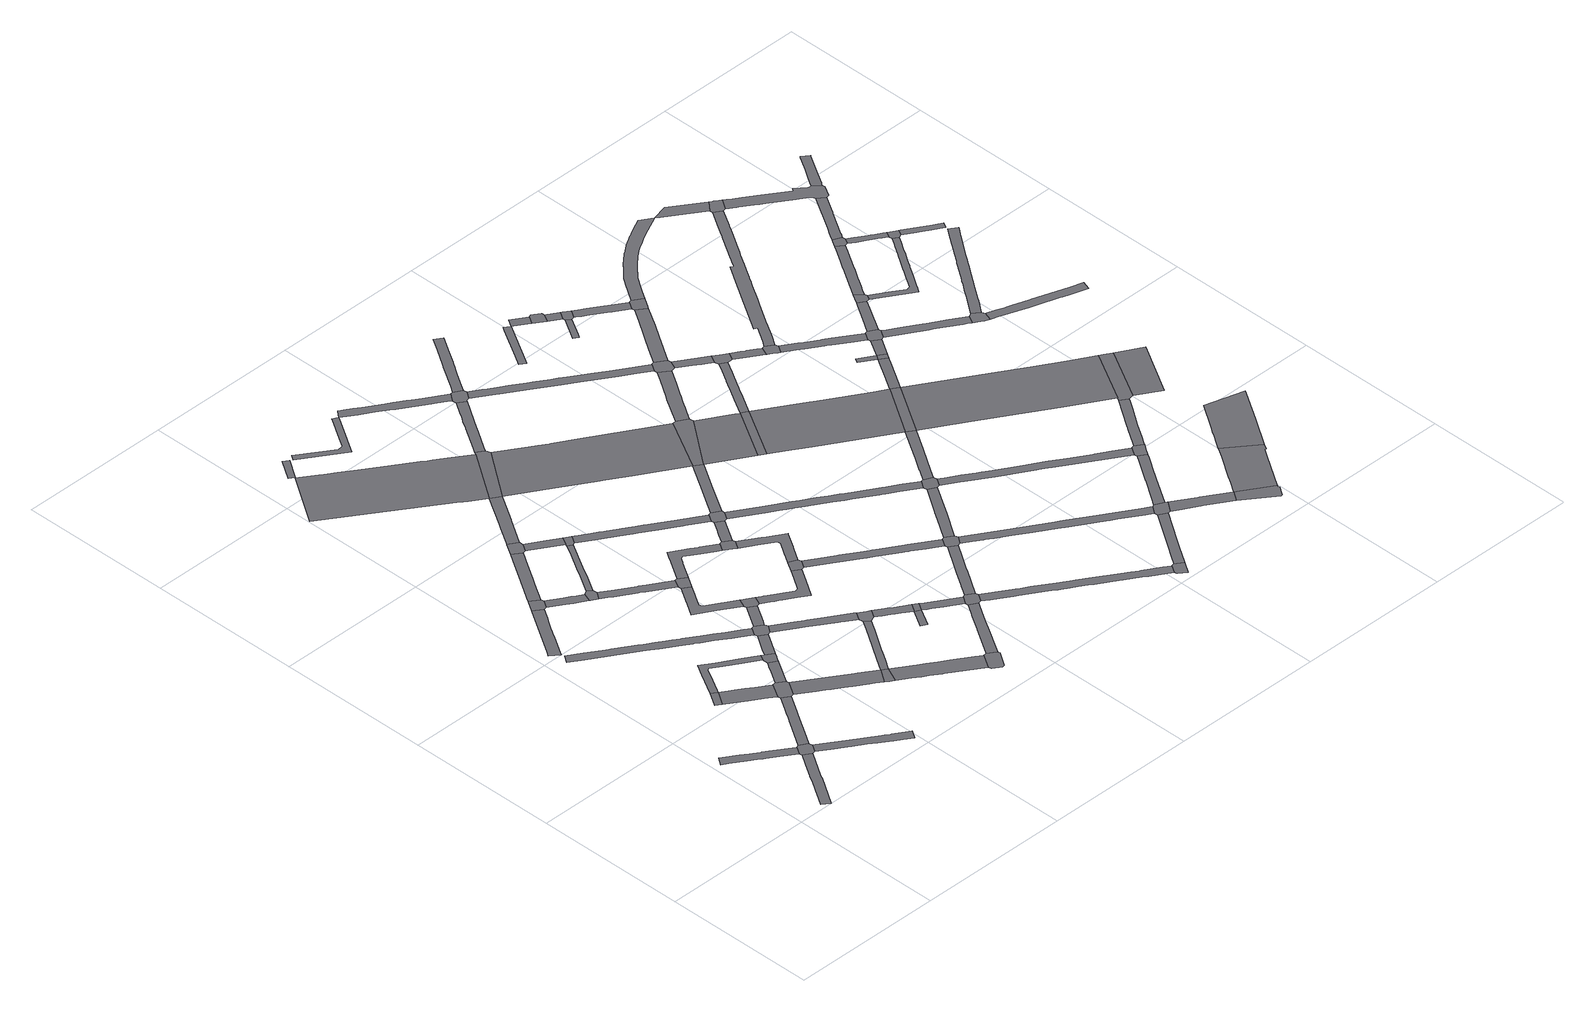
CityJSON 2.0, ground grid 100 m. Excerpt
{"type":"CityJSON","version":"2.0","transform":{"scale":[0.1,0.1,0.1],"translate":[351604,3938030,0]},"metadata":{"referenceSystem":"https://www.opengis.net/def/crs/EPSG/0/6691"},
"CityObjects":{
"road1":{"type":"Road","attributes":{"RoadStructureAttribute.sectionType":"1"},"geometry":[{"type":"MultiSurface","lod":"1","boundaries":[[[0,1,2,3,4,5,6,7,8,9,10,11,12]]]}]},
"road2":{"type":"Road","attributes":{"RoadStructureAttribute.sectionType":"1"},"geometry":[{"type":"MultiSurface","lod":"1","boundaries":[[[13,14,15,16,17,18,19,20,21,22,23,24,25,26,27,28,29,30,31,32]]]}]},
"road3":{"type":"Road","geometry":[{"type":"MultiSurface","lod":"1","boundaries":[[[33,23,22,0,12,34,35,36,37]]]}]},
"road4":{"type":"Road","geometry":[{"type":"MultiSurface","lod":"1","boundaries":[[[38,39,40,41]]]}]},
"road5":{"type":"Road","attributes":{"RoadStructureAttribute.sectionType":"1"},"geometry":[{"type":"MultiSurface","lod":"1","boundaries":[[[42,43,44,45,46,47,48,49,50,51,52,53,54,33,37]]]}]},
"road6":{"type":"Road","attributes":{"RoadStructureAttribute.sectionType":"1"},"geometry":[{"type":"MultiSurface","lod":"1","boundaries":[[[55,56,57,58,59,60,61,62,63,35,34,64,65,66,67,68,69,70,71,72,73,74,75]]]}]},
"road7":{"type":"Road","attributes":{"RoadStructureAttribute.sectionType":"1"},"geometry":[{"type":"MultiSurface","lod":"1","boundaries":[[[76,77,78,79,80,81,82,83,84,85,86,87,88,89]]]}]},
"road8":{"type":"Road","attributes":{"RoadStructureAttribute.sectionType":"1"},"geometry":[{"type":"MultiSurface","lod":"1","boundaries":[[[90,91,92,93,94,95,39,38,96,97,98,99,100,101]]]}]},
"road9":{"type":"Road","geometry":[{"type":"MultiSurface","lod":"1","boundaries":[[[102,103,104,90,101,49,48,105]]]}]},
"road10":{"type":"Road","attributes":{"RoadStructureAttribute.sectionType":"1"},"geometry":[{"type":"MultiSurface","lod":"1","boundaries":[[[106,107,108,109,110,111,112,113,114,115,116,117,40,39]]]}]},
"road11":{"type":"Road","attributes":{"RoadStructureAttribute.sectionType":"1"},"geometry":[{"type":"MultiSurface","lod":"1","boundaries":[[[118,119,120,121,122,123,124,125,126,127,128,129,130,131,132,133,134,135,136,137,138,139,140,141,142,143,144,145,146,147,148,149,150,151,152,153]]]}]},
"road12":{"type":"Road","geometry":[{"type":"MultiSurface","lod":"1","boundaries":[[[154,155,156,157,76,89]]]}]},
"road13":{"type":"Road","attributes":{"RoadStructureAttribute.sectionType":"1"},"geometry":[{"type":"MultiSurface","lod":"1","boundaries":[[[158,159,160,161,104,103,162,163]]]}]},
"road14":{"type":"Road","attributes":{"RoadStructureAttribute.sectionType":"1"},"geometry":[{"type":"MultiSurface","lod":"1","boundaries":[[[164,165,166,155,154,167,168,169,170]]]}]},
"road15":{"type":"Road","attributes":{"RoadStructureAttribute.sectionType":"1"},"geometry":[{"type":"MultiSurface","lod":"1","boundaries":[[[171,172,173,174,175,176,177,178,179,180,181,182,183,184,185,102,105]]]}]},
"road16":{"type":"Road","geometry":[{"type":"MultiSurface","lod":"1","boundaries":[[[186,113,112,158,163,187,188,189]]]}]},
"road17":{"type":"Road","attributes":{"RoadStructureAttribute.sectionType":"1"},"geometry":[{"type":"MultiSurface","lod":"1","boundaries":[[[156,190,191,192,193,194,195,196,197,198,199,200,157]]]}]},
"road18":{"type":"Road","geometry":[{"type":"MultiSurface","lod":"1","boundaries":[[[169,201,202,203,204,205,206,170]]]}]},
"road19":{"type":"Road","attributes":{"RoadStructureAttribute.sectionType":"1"},"geometry":[{"type":"MultiSurface","lod":"1","boundaries":[[[207,208,186,189,209]]]}]},
"road20":{"type":"Road","geometry":[{"type":"MultiSurface","lod":"1","boundaries":[[[179,210,211,212,180]]]}]},
"road21":{"type":"Road","attributes":{"RoadStructureAttribute.sectionType":"1"},"geometry":[{"type":"MultiSurface","lod":"1","boundaries":[[[213,214,215,216,217,218,219,220,221,222,223,224,225,226,203,202]]]}]},
"road22":{"type":"Road","geometry":[{"type":"MultiSurface","lod":"1","boundaries":[[[227,228,229,230,132,131,207,209]]]}]},
"road23":{"type":"Road","geometry":[{"type":"MultiSurface","lod":"1","boundaries":[[[195,231,232,233,234,235,196]]]}]},
"road24":{"type":"Road","attributes":{"RoadStructureAttribute.sectionType":"1"},"geometry":[{"type":"MultiSurface","lod":"1","boundaries":[[[236,237,238,239,240,205,204,241,242,243,244]]]}]},
"road25":{"type":"Road","attributes":{"RoadStructureAttribute.sectionType":"1"},"geometry":[{"type":"MultiSurface","lod":"1","boundaries":[[[245,246,247,248]]]}]},
"road26":{"type":"Road","attributes":{"RoadStructureAttribute.sectionType":"1"},"geometry":[{"type":"MultiSurface","lod":"1","boundaries":[[[249,250,251,252,253,254,255,256,257,258,259,260,261,262,263,264,265]]]}]},
"road27":{"type":"Road","attributes":{"RoadStructureAttribute.sectionType":"1"},"geometry":[{"type":"MultiSurface","lod":"1","boundaries":[[[266,267,230,229,268,269,270,271]]]}]},
"road28":{"type":"Road","attributes":{"RoadStructureAttribute.sectionType":"1"},"geometry":[{"type":"MultiSurface","lod":"1","boundaries":[[[272,273,232,231,274,275,276,277]]]}]},
"road29":{"type":"Road","attributes":{"RoadStructureAttribute.sectionType":"1"},"geometry":[{"type":"MultiSurface","lod":"1","boundaries":[[[211,278,279,280,281,282,283,284,285,286,287,288,289,290,291,292,212]]]}]},
"road30":{"type":"Road","attributes":{"function":"2","RoadStructureAttribute.sectionType":"1"},"geometry":[{"type":"MultiSurface","lod":"1","boundaries":[[[293,294,295,296,297,298,299,300,301,302,303,304,305,306,307,308,309,310]]]}]},
"road31":{"type":"Road","geometry":[{"type":"MultiSurface","lod":"1","boundaries":[[[311,220,219,249,265,312]]]}]},
"road32":{"type":"Road","attributes":{"RoadStructureAttribute.sectionType":"1"},"geometry":[{"type":"MultiSurface","lod":"1","boundaries":[[[313,314,315,316,317,318,319,320,321,322,323,324,325,180,212]]]}]},
"road33":{"type":"Road","geometry":[{"type":"MultiSurface","lod":"1","boundaries":[[[270,326,327,328,329,259,258,271]]]}]},
"road34":{"type":"Road","attributes":{"RoadStructureAttribute.sectionType":"1"},"geometry":[{"type":"MultiSurface","lod":"1","boundaries":[[[330,331,332,333,334,335,336,337,338,339,228,227,340,341,342,343,344,345,346,347,348]]]}]},
"road35":{"type":"Road","geometry":[{"type":"MultiSurface","lod":"1","boundaries":[[[276,236,244,349,350,351,277]]]}]},
"road36":{"type":"Road","attributes":{"RoadStructureAttribute.sectionType":"1"},"geometry":[{"type":"MultiSurface","lod":"1","boundaries":[[[352,353,354,355,356,357,358,359,360,361,362,363,364]]]}]},
"road37":{"type":"Road","geometry":[{"type":"MultiSurface","lod":"1","boundaries":[[[365,366,367,368,369,285,284,370,371]]]}]},
"road38":{"type":"Road","attributes":{"RoadStructureAttribute.sectionType":"1"},"geometry":[{"type":"MultiSurface","lod":"1","boundaries":[[[372,373,374,375,376,377,378,379,380,381,382,383,384,385,386,387,327,326]]]}]},
"road39":{"type":"Road","geometry":[{"type":"MultiSurface","lod":"1","boundaries":[[[320,319,388,389,390,391,330,348]]]}]},
"road40":{"type":"Road","attributes":{"RoadStructureAttribute.sectionType":"1"},"geometry":[{"type":"MultiSurface","lod":"1","boundaries":[[[392,393,394,395,396,397,398,399,400,401,402,403,404,405,406,407,311,312]]]}]},
"road41":{"type":"Road","attributes":{"RoadStructureAttribute.sectionType":"1"},"geometry":[{"type":"MultiSurface","lod":"1","boundaries":[[[349,408,409,410,411,412,413,414,415,416,417,418,419,420,421,422,423,424,425,426,427,428,429,430,431,432,433,434,435,436,437,350]]]}]},
"road42":{"type":"Road","attributes":{"RoadStructureAttribute.sectionType":"1"},"geometry":[{"type":"MultiSurface","lod":"1","boundaries":[[[388,438,439,440,441,442,443,444,445,446,447,448,389]]]}]},
"road43":{"type":"Road","geometry":[{"type":"MultiSurface","lod":"1","boundaries":[[[293,310,449,450,451,452]]]}]},
"road44":{"type":"Road","geometry":[{"type":"MultiSurface","lod":"1","boundaries":[[[453,454,455,401,400,456,457,458]]]}]},
"road45":{"type":"Road","geometry":[{"type":"MultiSurface","lod":"1","boundaries":[[[443,442,459,460]]]}]},
"road46":{"type":"Road","attributes":{"RoadStructureAttribute.sectionType":"1"},"geometry":[{"type":"MultiSurface","lod":"1","boundaries":[[[461,462,463,464,465,466,467,468,469,470,471,472,473,369,368]]]}]},
"road47":{"type":"Road","geometry":[{"type":"MultiSurface","lod":"1","boundaries":[[[474,475,476,381,380,477]]]}]},
"road48":{"type":"Road","attributes":{"RoadStructureAttribute.sectionType":"1"},"geometry":[{"type":"MultiSurface","lod":"1","boundaries":[[[478,460,459,442,479,480,459,481,482,483,484,485]]]}]},
"road49":{"type":"Road","attributes":{"RoadStructureAttribute.sectionType":"1"},"geometry":[{"type":"MultiSurface","lod":"1","boundaries":[[[486,487,488,489,455,454,490,491]]]}]},
"road50":{"type":"Road","attributes":{"RoadStructureAttribute.sectionType":"1"},"geometry":[{"type":"MultiSurface","lod":"1","boundaries":[[[492,493,494,495,496,476,475,497,498,499,500,501,502,453,458]]]}]},
"road51":{"type":"Road","attributes":{"function":"2","RoadStructureAttribute.sectionType":"1"},"geometry":[{"type":"MultiSurface","lod":"1","boundaries":[[[503,504,505,506,507,450,449,310,508,509,510,235,234,511,512,513,449,514,515,516,517,518,519]]]}]},
"road52":{"type":"Road","geometry":[{"type":"MultiSurface","lod":"1","boundaries":[[[490,520,521,522,523,421,420,524,491]]]}]},
"road53":{"type":"Road","geometry":[{"type":"MultiSurface","lod":"1","boundaries":[[[484,467,466,525,526,527,528,485]]]}]},
"road54":{"type":"Road","attributes":{"RoadStructureAttribute.sectionType":"1"},"geometry":[{"type":"MultiSurface","lod":"1","boundaries":[[[529,530,531,532,533,534,535,536,537,538,356,539,540,541,542,543,544,545,546,547,548,549,550,551]]]}]},
"road55":{"type":"Road","attributes":{"RoadStructureAttribute.sectionType":"1"},"geometry":[{"type":"MultiSurface","lod":"1","boundaries":[[[552,553,554,555,556,557,558,559,560,561,562,452,451,563,564,565,566,567,568]]]}]},
"road56":{"type":"Road","attributes":{"RoadStructureAttribute.sectionType":"1"},"geometry":[{"type":"MultiSurface","lod":"1","boundaries":[[[569,570,571,572,573,574,575,576,577,578,579,580,581,582,583,584,585,586,587,588,589,590,591,474,477]]]}]},
"road57":{"type":"Road","attributes":{"RoadStructureAttribute.sectionType":"1"},"geometry":[{"type":"MultiSurface","lod":"1","boundaries":[[[592,593,594,595,596,597,528,527,598,599,600,601,602,603]]]}]},
"road58":{"type":"Road","geometry":[{"type":"MultiSurface","lod":"1","boundaries":[[[604,605,606,607,608,551,550,609,552,568]]]}]},
"road59":{"type":"Road","attributes":{"RoadStructureAttribute.sectionType":"1"},"geometry":[{"type":"MultiSurface","lod":"1","boundaries":[[[525,610,611,612,613,614,615,616,617,618,619,620,621,622,623,624,625,626,627,628,629,630,631,632,633,634,635,636,637,638,639,640,641,642,526]]]}]},
"road60":{"type":"Road","attributes":{"RoadStructureAttribute.sectionType":"1"},"geometry":[{"type":"MultiSurface","lod":"1","boundaries":[[[520,643,644,645,646,647,648,649,650,651,652,653,654,655,656,657,658,659,660,661,662,663,664,665,666,667,668,669,670,671,672,673,674,675,521]]]}]},
"road61":{"type":"Road","geometry":[{"type":"MultiSurface","lod":"1","boundaries":[[[676,677,678,679,680,582,581,603,602]]]}]},
"road62":{"type":"Road","attributes":{"RoadStructureAttribute.sectionType":"1"},"geometry":[{"type":"MultiSurface","lod":"1","boundaries":[[[681,518,682,683,523,522,684,681,685,686,687,688]]]}]},
"road63":{"type":"Road","attributes":{"RoadStructureAttribute.sectionType":"1"},"geometry":[{"type":"MultiSurface","lod":"1","boundaries":[[[607,689,690,691,692,693,694,695,696,697,698,699,700,701,702,608]]]}]},
"road64":{"type":"Road","geometry":[{"type":"MultiSurface","lod":"1","boundaries":[[[518,681,688,703,704,519]]]}]},
"road65":{"type":"Road","attributes":{"RoadStructureAttribute.sectionType":"1"},"geometry":[{"type":"MultiSurface","lod":"1","boundaries":[[[705,706,707,708,679,678,709,710,711,712]]]}]},
"road66":{"type":"Road","attributes":{"RoadStructureAttribute.sectionType":"1"},"geometry":[{"type":"MultiSurface","lod":"1","boundaries":[[[713,714,715,716,717,718,719,720,721,722,723,724,725,726,727,606,605,728,729,730,731,732,733,734,735]]]}]},
"road67":{"type":"Road","geometry":[{"type":"MultiSurface","lod":"1","boundaries":[[[736,686,685,737,738]]]}]},
"road68":{"type":"Road","geometry":[{"type":"MultiSurface","lod":"1","boundaries":[[[739,740,741,627,626,742]]]}]},
"road69":{"type":"Road","attributes":{"RoadStructureAttribute.sectionType":"1"},"geometry":[{"type":"MultiSurface","lod":"1","boundaries":[[[743,744,745,746,747,748,749,750,751,752,677,676,753,754,755,756,757,758,759,760,761,762,763,764,765,766,767,768,769]]]}]},
"road70":{"type":"Road","geometry":[{"type":"MultiSurface","lod":"1","boundaries":[[[711,770,771,772,773,661,660,774,712]]]}]},
"road71":{"type":"Road","attributes":{"RoadStructureAttribute.sectionType":"1"},"geometry":[{"type":"MultiSurface","lod":"1","boundaries":[[[775,776,777,778,779,780,781,782]]]}]},
"road72":{"type":"Road","attributes":{"RoadStructureAttribute.sectionType":"1"},"geometry":[{"type":"MultiSurface","lod":"1","boundaries":[[[783,784,785,786,787,704,703,788,789,790,791,792,793,794,795,796]]]}]},
"road73":{"type":"Road","attributes":{"RoadStructureAttribute.sectionType":"1"},"geometry":[{"type":"MultiSurface","lod":"1","boundaries":[[[797,798,799,800,741,740,801,802,803,804,805]]]}]},
"road74":{"type":"Road","attributes":{"RoadStructureAttribute.sectionType":"1"},"geometry":[{"type":"MultiSurface","lod":"1","boundaries":[[[806,807,808,809,810,811,773,772,812,813,814,815,816,817,818]]]}]},
"road75":{"type":"Road","attributes":{"RoadStructureAttribute.sectionType":"1"},"geometry":[{"type":"MultiSurface","lod":"1","boundaries":[[[819,820,821,822,823,824,781]]]}]},
"road76":{"type":"Road","attributes":{"function":"2","RoadStructureAttribute.sectionType":"1"},"geometry":[{"type":"MultiSurface","lod":"1","boundaries":[[[737,825,826,818,827,828,829,830,831,738]]]}]},
"road77":{"type":"Road","geometry":[{"type":"MultiSurface","lod":"1","boundaries":[[[832,833,834,835,713,735,783,796]]]}]},
"road78":{"type":"Road","attributes":{"RoadStructureAttribute.sectionType":"1"},"geometry":[{"type":"MultiSurface","lod":"1","boundaries":[[[738,836,837,838,839,840,841,842,843,844,845,846,847,848,849,850,851,852,736]]]}]},
"road79":{"type":"Road","geometry":[{"type":"MultiSurface","lod":"1","boundaries":[[[853,854,822,821,855,856]]]}]},
"road80":{"type":"Road","attributes":{"RoadStructureAttribute.sectionType":"1"},"geometry":[{"type":"MultiSurface","lod":"1","boundaries":[[[857,858,859,860,861,862]]]}]},
"road81":{"type":"Road","attributes":{"RoadStructureAttribute.sectionType":"1"},"geometry":[{"type":"MultiSurface","lod":"1","boundaries":[[[855,863,864,865,856]]]}]},
"road82":{"type":"Road","attributes":{"RoadStructureAttribute.sectionType":"1"},"geometry":[{"type":"MultiSurface","lod":"1","boundaries":[[[866,867,868,869,870,871,833,832]]]}]},
"road83":{"type":"Road","geometry":[{"type":"MultiSurface","lod":"1","boundaries":[[[864,862,861,872,873,874,865]]]}]},
"road84":{"type":"Road","geometry":[{"type":"MultiSurface","lod":"1","boundaries":[[[768,875,797,805,876,877,878,879,769]]]}]},
"road85":{"type":"Road","attributes":{"RoadStructureAttribute.sectionType":"1"},"geometry":[{"type":"MultiSurface","lod":"1","boundaries":[[[770,880,881,882,883,884,885,886,887,888,889,890,891,892,893,894,895,896,897,898,899,900,901,902,903,904,905,906,907,771]]]}]},
"road86":{"type":"Road","attributes":{"RoadStructureAttribute.sectionType":"1"},"geometry":[{"type":"MultiSurface","lod":"1","boundaries":[[[908,909,910,911,912,913,914,915,916,917,835,834]]]}]},
"road87":{"type":"Road","geometry":[{"type":"MultiSurface","lod":"1","boundaries":[[[918,919,920,869,868,844,843,921,922]]]}]},
"road88":{"type":"Road","geometry":[{"type":"MultiSurface","lod":"1","boundaries":[[[818,817,923,827]]]}]},
"road89":{"type":"Road","attributes":{"RoadStructureAttribute.sectionType":"1"},"geometry":[{"type":"MultiSurface","lod":"1","boundaries":[[[924,925,926,873,872,927,928,929,930,931,932,933,934]]]}]},
"road90":{"type":"Road","attributes":{"RoadStructureAttribute.sectionType":"1"},"geometry":[{"type":"MultiSurface","lod":"1","boundaries":[[[935,936,937,938,939,940,941,918,922]]]}]},
"road91":{"type":"Road","attributes":{"RoadStructureAttribute.sectionType":"1"},"geometry":[{"type":"MultiSurface","lod":"1","boundaries":[[[942,943,944,877,876,945,946,947,948,949]]]}]},
"road92":{"type":"Road","attributes":{"RoadStructureAttribute.sectionType":"1"},"geometry":[{"type":"MultiSurface","lod":"1","boundaries":[[[950,951,952,953,954,955,956,879,878,957,958,959,960,961]]]}]},
"road93":{"type":"Road","geometry":[{"type":"MultiSurface","lod":"1","boundaries":[[[962,963,937,936,964,965,966,967,968]]]}]},
"road94":{"type":"Road","geometry":[{"type":"MultiSurface","lod":"1","boundaries":[[[934,933,912,911,969,970,971]]]}]},
"road95":{"type":"Road","attributes":{"RoadStructureAttribute.sectionType":"1"},"geometry":[{"type":"MultiSurface","lod":"1","boundaries":[[[923,972,973,974,975,976,977,978,979,827]]]}]},
"road96":{"type":"Road","geometry":[{"type":"MultiSurface","lod":"1","boundaries":[[[980,981,982,983,984,942,949]]]}]},
"road97":{"type":"Road","geometry":[{"type":"MultiSurface","lod":"1","boundaries":[[[890,889,950,961,985,986,987,988]]]}]},
"road98":{"type":"Road","geometry":[{"type":"MultiSurface","lod":"1","boundaries":[[[989,990,991,992]]]}]},
"road99":{"type":"Road","attributes":{"RoadStructureAttribute.sectionType":"1"},"geometry":[{"type":"MultiSurface","lod":"1","boundaries":[[[967,993,994,995,996,997,998,999,1000,1001,1002,1003,1004,1005,1006,1007,968]]]}]},
"road100":{"type":"Road","geometry":[{"type":"MultiSurface","lod":"1","boundaries":[[[991,977,976,1008,992]]]}]},
"road101":{"type":"Road","attributes":{"function":"2","RoadStructureAttribute.sectionType":"1"},"geometry":[{"type":"MultiSurface","lod":"1","boundaries":[[[1009,1010,1011,1012,923,817,1013,1014,1015,1016,1017,1018]]]}]},
"road102":{"type":"Road","attributes":{"RoadStructureAttribute.sectionType":"1"},"geometry":[{"type":"MultiSurface","lod":"1","boundaries":[[[992,1008,1019,1020]]]}]},
"road103":{"type":"Road","geometry":[{"type":"MultiSurface","lod":"1","boundaries":[[[1021,1022,1023,1024,1025,1026,942,984,1027,1028,1029]]]}]},
"road104":{"type":"Road","attributes":{"RoadStructureAttribute.sectionType":"1"},"geometry":[{"type":"MultiSurface","lod":"1","boundaries":[[[987,1030,1031,1032,1033,1034,1035,1036,1037,1038,1039,1040,988]]]}]},
"road105":{"type":"Road","geometry":[{"type":"MultiSurface","lod":"1","boundaries":[[[1041,1042,1043,1044,1001,1000,1045,1020,1019]]]}]},
"road106":{"type":"Road","attributes":{"RoadStructureAttribute.sectionType":"1"},"geometry":[{"type":"MultiSurface","lod":"1","boundaries":[[[1046,1047,1048,1049,1050,1051,1052,1053,1054,1055,1056,1057,1058,1059,1060,1061,1062,963,962,1063,1064,1065,1066,1067,1068,1069,1070,1071,1072,1073,1074,1075,1076,1077,1078,1079,1080,1081,1082,1083,1084,1085]]]}]},
"road107":{"type":"Road","attributes":{"RoadStructureAttribute.sectionType":"1"},"geometry":[{"type":"MultiSurface","lod":"1","boundaries":[[[1086,1087,1088,1044,1043,1089,1090]]]}]},
"road108":{"type":"Road","attributes":{"RoadStructureAttribute.sectionType":"1"},"geometry":[{"type":"MultiSurface","lod":"1","boundaries":[[[970,1091,1092,1093,1094,1095,1096,1097,1098,1099,1100,1101,1102,1103,1104,1105,1106,1107,1108,1109,1110,1111,1112,1107,1113,1114,1115,1116,1117,1118,1119,1120,1121,1122,1123,1124,1125,1126,1127,1128,1129,1130,1131,1132,1133,1134,971]]]}]},
"road109":{"type":"Road","attributes":{"RoadStructureAttribute.sectionType":"1"},"geometry":[{"type":"MultiSurface","lod":"1","boundaries":[[[1135,1136,1137,1138,1139,1140,1141,1142,1143,1144,1145,1146,1147,1042,1041]]]}]},
"road110":{"type":"Road","geometry":[{"type":"MultiSurface","lod":"1","boundaries":[[[1148,1149,1150,1151,1022,1021,1152,1153,1154,1155]]]}]},
"road111":{"type":"Road","geometry":[{"type":"MultiSurface","lod":"1","boundaries":[[[1156,1157,1158,1159,1160,1086,1090]]]}]},
"road112":{"type":"Road","geometry":[{"type":"MultiSurface","lod":"1","boundaries":[[[1036,1035,1161,1162,1163,1018,1017]]]}]},
"road113":{"type":"Road","attributes":{"function":"2","RoadStructureAttribute.sectionType":"1"},"geometry":[{"type":"MultiSurface","lod":"1","boundaries":[[[1162,1161,1164,1165,1166]]]}]},
"road114":{"type":"Road","geometry":[{"type":"MultiSurface","lod":"1","boundaries":[[[1167,1141,1140,1168,1169,1170,1171,1172,1173,1174]]]}]},
"road115":{"type":"Road","attributes":{"RoadStructureAttribute.sectionType":"1"},"geometry":[{"type":"MultiSurface","lod":"1","boundaries":[[[1158,1175,1176,1177,1178,1179,1180,1181,1182,1183,1184,1185,1186,1187,1188,1189,1190,1191,1192,1193,1194,1195,1159]]]}]},
"road116":{"type":"Road","attributes":{"RoadStructureAttribute.sectionType":"1"},"geometry":[{"type":"MultiSurface","lod":"1","boundaries":[[[1196,1197,1198,1199,1200,1201,1202,1203,1204,1205,1206,1207,1208,1209,1210,1211,1212,1213,1214,1215,1216,1217,1218,1219,1220,1221,1222,1223,1224,1157,1156]]]}]},
"road117":{"type":"Road","geometry":[{"type":"MultiSurface","lod":"1","boundaries":[[[1084,1225,1226,1227,1228,1229,1111,1110,1230,1085]]]}]},
"road118":{"type":"Road","geometry":[{"type":"MultiSurface","lod":"1","boundaries":[[[1231,1232,1233,1234,1235,1236,1187,1186]]]}]},
"road119":{"type":"Road","attributes":{"RoadStructureAttribute.sectionType":"1"},"geometry":[{"type":"MultiSurface","lod":"1","boundaries":[[[1237,1238,1239,1240,1241,1242,1243,1244,1172,1171,1245,1246,1247,1248,1249,1250,1251,1252,1253,1254,1255,1256,1257]]]}]},
"road120":{"type":"Road","attributes":{"RoadStructureAttribute.sectionType":"1"},"geometry":[{"type":"MultiSurface","lod":"1","boundaries":[[[1173,1258,1259,1260,1261,1262,1263,1264,1265,1266,1267,1268,1269,1270,1271,1272,1273,1274,1275,1276,1277,1278,1279,1280,1281,1282,1283,1284,1285,1286,1287,1288,1289,1290,1291,1292,1293,1294,1174]]]}]},
"road121":{"type":"Road","attributes":{"RoadStructureAttribute.sectionType":"1"},"geometry":[{"type":"MultiSurface","lod":"1","boundaries":[[[1231,1295,1296,1297,1298,1299,1300,1301,1302,1303,1304,1305,1306,1307,1308,1309,1232]]]}]},
"road122":{"type":"Road","attributes":{"RoadStructureAttribute.sectionType":"1"},"geometry":[{"type":"MultiSurface","lod":"1","boundaries":[[[1310,1311,1312,1313,1314,1315,1316,1317,1318,1319,1320,1321,1322,1235,1234]]]}]},
"road123":{"type":"Road","attributes":{"RoadStructureAttribute.sectionType":"1"},"geometry":[{"type":"MultiSurface","lod":"1","boundaries":[[[1323,1324,1325,1326,1327,1328,1329,1226,1225,1330,1331,1332,1333,1334,1335,1336,1337,1338,1317,1316,1339,1340,1341,1342,1343,1344,1345]]]}]},
"road124":{"type":"Road","geometry":[{"type":"MultiSurface","lod":"1","boundaries":[[[1346,1347,1302,1301,1211,1210,1348]]]}]},
"road125":{"type":"Road","attributes":{"RoadStructureAttribute.sectionType":"1"},"geometry":[{"type":"MultiSurface","lod":"1","boundaries":[[[1349,1350,1351,1346,1348,1352,1353,1354,1355,1356,1357]]]}]},
"road126":{"type":"Road","geometry":[{"type":"MultiSurface","lod":"1","boundaries":[[[1358,1359,1360,1361,1362,1342,1341,1363,1364,1365,1366,1367,1368]]]}]}
},
"vertices":[
[431,421,0],[382,343,0],[330,263,0],[325,255,0],[311,230,0],[297,206,0],[262,151,0],[187,37,0],[236,1,0],[361,197,0],[366,206,0],[379,227,0],[481,388,0],
[52,681,0],[92,656,0],[108,646,0],[162,611,0],[245,558,0],[250,554,0],[256,551,0],[267,543,0],[336,499,0],[427,440,0],[459,491,0],[328,576,0],[292,599,0],[291,599,0],[253,623,0],[236,634,0],[189,665,0],[155,687,0],[123,708,0],[88,730,0],
[478,496,0],[501,393,0],[534,443,0],[531,463,0],[530,465,0],
[443,1054,0],[504,1145,0],[467,1169,0],[408,1077,0],
[564,520,0],[616,601,0],[637,634,0],[648,651,0],[684,706,0],[731,782,0],[762,830,0],[712,863,0],[660,780,0],[638,746,0],[617,713,0],[590,672,0],[585,665,0],
[997,145,0],[914,199,0],[907,201,0],[880,219,0],[869,227,0],[782,283,0],[712,328,0],[697,338,0],[587,409,0],[577,343,0],[675,280,0],[679,277,0],[754,232,0],[800,201,0],[801,200,0],[804,198,0],[839,175,0],[878,149,0],[925,119,0],[979,84,0],[1012,135,0],
[299,2391,0],[252,2317,0],[95,2071,0],[78,2046,0],[134,2001,0],[178,2071,0],[224,2144,0],[225,2147,0],[246,2178,0],[263,2207,0],[301,2265,0],[303,2268,0],[312,2281,0],[358,2353,0],
[765,977,0],[681,1030,0],[680,1031,0],[633,1062,0],[584,1093,0],[554,1112,0],[495,1020,0],[550,986,0],[568,974,0],[643,924,0],[663,911,0],[707,882,0],
[842,927,0],[837,944,0],[787,980,0],[782,834,0],
[513,1161,0],[584,1285,0],[608,1326,0],[620,1330,0],[689,1289,0],[780,1234,0],[883,1171,0],[905,1209,0],[811,1265,0],[684,1341,0],[596,1394,0],[554,1320,0],
[195,1876,0],[333,1788,0],[491,1692,0],[533,1666,0],[553,1651,0],[666,1581,0],[702,1559,0],[719,1548,0],[723,1545,0],[750,1527,0],[820,1484,0],[903,1431,0],[947,1404,0],[1012,1363,0],[1044,1414,0],[990,1447,0],[917,1493,0],[858,1530,0],[797,1569,0],[786,1575,0],[779,1580,0],[707,1625,0],[700,1629,0],[660,1654,0],[631,1673,0],[595,1695,0],[584,1702,0],[577,1706,0],[523,1740,0],[496,1757,0],[365,1839,0],[355,1845,0],[324,1865,0],[232,1923,0],[141,1981,0],[107,1932,0],
[378,2357,0],[410,2408,0],[406,2427,0],[346,2465,0],
[886,1136,0],[860,1096,0],[839,1063,0],[788,982,0],[919,1076,0],[937,1104,0],
[557,2318,0],[544,2326,0],[508,2348,0],[474,2300,0],[512,2275,0],[590,2230,0],[611,2285,0],
[892,764,0],[906,755,0],[951,727,0],[963,719,0],[1026,677,0],[1067,652,0],[1147,601,0],[1173,584,0],[1217,554,0],[1279,645,0],[1171,716,0],[1158,724,0],[1088,768,0],[1071,780,0],[1017,815,0],
[924,1197,0],[946,1119,0],[958,1137,0],[975,1165,0],
[482,2546,0],[510,2591,0],[523,2611,0],[576,2694,0],[637,2789,0],[638,2791,0],[578,2829,0],[550,2785,0],[444,2619,0],[372,2506,0],[363,2491,0],
[598,2225,0],[636,2202,0],[669,2250,0],[667,2278,0],[639,2301,0],[634,2298,0],
[1017,1343,0],[952,1241,0],[1068,1311,0],
[1241,538,0],[1268,522,0],[1316,621,0],
[681,2175,0],[708,2158,0],[829,2085,0],[836,2080,0],[863,2061,0],[944,2014,0],[1021,1965,0],[1050,2018,0],[913,2101,0],[893,2114,0],[874,2126,0],[873,2126,0],[868,2129,0],[760,2195,0],
[1087,1316,0],[1123,1365,0],[1114,1386,0],[1064,1418,0],
[657,2795,0],[690,2846,0],[689,2867,0],[688,2869,0],[629,2908,0],
[848,2661,0],[819,2605,0],[810,2588,0],[746,2480,0],[710,2420,0],[727,2378,0],[777,2464,0],[871,2623,0],[883,2643,0],
[231,4162,0],[319,4292,0],[285,4315,0],[198,4184,0],
[1025,1945,0],[971,1861,0],[957,1838,0],[951,1829,0],[948,1823,0],[895,1739,0],[1021,1664,0],[1022,1664,0],[1136,1595,0],[1153,1585,0],[1179,1639,0],[1014,1737,0],[992,1751,0],[985,1769,0],[1003,1797,0],[1037,1851,0],[1076,1912,0],
[1115,1500,0],[1109,1490,0],[1120,1395,0],[1132,1413,0],[1209,1534,0],[1157,1565,0],
[824,2765,0],[809,2775,0],[669,2788,0],[843,2683,0],[856,2675,0],[887,2727,0],
[1348,470,0],[1390,443,0],[1396,439,0],[1432,416,0],[1495,375,0],[1503,369,0],[1713,235,0],[1771,328,0],[1731,355,0],[1612,432,0],[1611,432,0],[1555,467,0],[1497,503,0],[1452,531,0],[1433,544,0],
[1081,3596,0],[967,3671,0],[877,3729,0],[852,3745,0],[821,3766,0],[684,3856,0],[526,3961,0],[427,4026,0],[365,4067,0],[342,4083,0],[231,4161,0],[9,3830,0],[371,3587,0],[719,3354,0],[729,3347,0],[744,3337,0],[753,3331,0],[851,3266,0],
[1070,2018,0],[1121,1984,0],
[1362,691,0],[1403,753,0],[1413,770,0],[1443,816,0],[1466,851,0],[1510,918,0],[1556,990,0],[1522,1017,0],[1483,957,0],[1433,881,0],[1406,839,0],[1383,804,0],[1334,728,0],
[1228,1539,0],[1253,1595,0],[1209,1621,0],[1184,1636,0],
[1548,1099,0],[1537,1106,0],[1521,1116,0],[1442,1166,0],[1380,1204,0],[1311,1248,0],[1302,1254,0],[1248,1287,0],[1241,1291,0],[1234,1297,0],[1214,1237,0],[1229,1228,0],[1259,1210,0],[1348,1153,0],[1417,1111,0],[1445,1093,0],[1451,1089,0],[1504,1055,0],[1517,1048,0],
[898,2650,0],[930,2701,0],[902,2718,0],
[615,4099,0],[647,4151,0],[681,4204,0],[779,4360,0],[783,4366,0],[749,4387,0],[745,4381,0],[653,4235,0],[615,4174,0],[613,4171,0],[581,4169,0],[358,4315,0],[336,4281,0],
[1789,185,0],[1850,277,0],[1850,279,0],[1847,294,0],[1794,331,0],[1719,214,0],[1770,181,0],
[1284,1507,0],[1305,1494,0],[1336,1477,0],[1347,1471,0],[1404,1437,0],[1418,1428,0],[1485,1386,0],[1560,1504,0],[1613,1587,0],[1562,1619,0],[1522,1556,0],[1473,1479,0],[1454,1475,0],[1301,1566,0],[1296,1569,0],[1288,1574,0],
[1589,1003,0],[1621,1053,0],[1601,1066,0],[1567,1088,0],
[1146,2023,0],[1189,2092,0],[1196,2102,0],[1215,2132,0],[1234,2136,0],[1269,2114,0],[1320,2083,0],[1397,2035,0],[1425,2018,0],[1458,2070,0],[1361,2129,0],[1354,2133,0],[1313,2158,0],[1200,2226,0],[1169,2177,0],[1156,2155,0],
[917,2638,0],[935,2627,0],[1000,2588,0],[1044,2561,0],[1153,2496,0],[1186,2476,0],[1211,2461,0],[1293,2411,0],[1311,2400,0],[1384,2356,0],[1432,2327,0],[1440,2323,0],[1568,2244,0],[1600,2295,0],[1449,2387,0],[1416,2407,0],[1367,2437,0],[1287,2485,0],[1281,2489,0],[1242,2512,0],[1210,2532,0],[1177,2552,0],[1166,2559,0],[1102,2597,0],[1077,2612,0],[1065,2619,0],[999,2659,0],[991,2664,0],[952,2687,0],[944,2693,0],
[1630,977,0],[1670,952,0],[1693,937,0],[1721,920,0],[1783,881,0],[1815,932,0],[1761,966,0],[1757,968,0],[1732,984,0],[1701,1003,0],[1687,1012,0],
[916,3226,0],[1150,3547,0],[1140,3581,0],[1091,3612,0],
[1531,2024,0],[1529,2044,0],[1477,2075,0],[1438,2010,0],[1476,1986,0],[1500,1972,0],
[1818,860,0],[1850,910,0],
[1966,483,0],[1968,486,0],[1980,510,0],[1998,538,0],[2073,654,0],[2087,676,0],[2035,706,0],[2002,655,0],[1978,619,0],[1916,522,0],[1913,517,0],[1913,516,0],[1813,361,0],
[1665,1640,0],[1658,1660,0],[1604,1686,0],[1633,1590,0],
[1878,893,0],[1715,765,0],[1751,744,0],[1847,841,0],[1868,828,0],[1926,791,0],[2031,726,0],[2064,777,0],
[1537,2168,0],[1529,2156,0],[1526,2152,0],[1513,2131,0],[1624,2194,0],[1573,2225,0],
[1613,1903,0],[1694,1854,0],[1698,1834,0],[1648,1755,0],[1632,1729,0],[1713,1745,0],[1723,1762,0],[1786,1860,0],[1790,1866,0],[1685,1930,0],[1661,1945,0],
[1590,3279,0],[1443,3367,0],[1436,3370,0],[1380,3405,0],[1334,3433,0],[729,3067,0],[707,3033,0],[638,2922,0],[797,3040,0],[801,3046,0],[895,3194,0],[1160,3079,0],[1381,2945,0],[1421,2921,0],[1553,2843,0],[1849,2666,0],[2041,3011,0],
[1644,2199,0],[1676,2250,0],[1674,2269,0],[1620,2299,0],[1568,2243,0],
[2107,680,0],[2139,731,0],[2135,750,0],[2083,782,0],
[1233,4156,0],[1162,4201,0],[1156,4205,0],[1091,4245,0],[1051,4271,0],[940,4340,0],[896,4367,0],[852,4394,0],[825,4412,0],[822,4414,0],[821,4343,0],[876,4308,0],[889,4300,0],[960,4256,0],[1028,4213,0],[1057,4195,0],[1104,4166,0],[1170,4125,0],[1233,4086,0],[1258,4070,0],[1324,4028,0],[1329,4024,0],[1367,4072,0],
[1333,3993,0],[1329,3987,0],[1327,3985,0],[1279,3910,0],[1276,3905,0],[1256,3874,0],[1241,3852,0],[1209,3800,0],[1206,3797,0],[1206,3796,0],[1113,3647,0],[1155,3606,0],[1198,3672,0],[1234,3727,0],[1258,3766,0],[1292,3818,0],[1384,3960,0],
[1742,1523,0],[1808,1482,0],[1857,1453,0],[1906,1423,0],[1943,1401,0],[1981,1377,0],[2014,1357,0],[2113,1297,0],[2139,1280,0],[2145,1277,0],[2152,1272,0],[2228,1226,0],[2319,1170,0],[2350,1221,0],[2182,1324,0],[2172,1331,0],[2016,1426,0],[2011,1429,0],[2004,1434,0],[1938,1474,0],[1849,1529,0],[1840,1533,0],[1748,1590,0],
[2212,983,0],[2203,969,0],[2202,968,0],[2197,959,0],[2131,856,0],[2129,854,0],[2249,928,0],[2264,952,0],[2272,964,0],[2316,1032,0],[2373,1119,0],[2324,1153,0],
[1390,3970,0],[1411,3974,0],[1444,4024,0],[1439,4045,0],[1388,4075,0],[1335,3995,0],
[2152,651,0],[2197,624,0],[2266,581,0],[2289,566,0],[2432,478,0],[2450,466,0],[2480,447,0],[2493,440,0],[2539,411,0],[2577,387,0],[2643,346,0],[2655,339,0],[2776,263,0],[2795,251,0],[2886,195,0],[2917,175,0],[3041,98,0],[3074,148,0],[3033,174,0],[2924,240,0],[2918,244,0],[2878,269,0],[2829,299,0],[2674,397,0],[2610,438,0],[2584,455,0],[2501,506,0],[2481,518,0],[2392,575,0],[2330,611,0],[2319,619,0],[2287,638,0],[2271,648,0],
[1769,2124,0],[1833,2085,0],[1902,2044,0],[1937,2022,0],[1977,1998,0],[1994,1987,0],[2028,1967,0],[2069,1943,0],[2072,1941,0],[2163,1886,0],[2221,1851,0],[2260,1831,0],[2392,1748,0],[2413,1735,0],[2422,1729,0],[2491,1689,0],[2508,1678,0],[2606,1618,0],[2638,1667,0],[2552,1722,0],[2549,1724,0],[2453,1781,0],[2450,1783,0],[2329,1856,0],[2252,1902,0],[2243,1909,0],[2188,1942,0],[2129,1978,0],[2116,1986,0],[2060,2018,0],[2049,2025,0],[2010,2049,0],[1865,2136,0],
[2392,1125,0],[2428,1174,0],[2421,1195,0],[2370,1226,0],[2366,1225,0],
[1903,2634,0],[1731,2477,0],[1663,2369,0],[1785,2445,0],[2169,2474,0],[2370,2808,0],[2345,2823,0],[2141,2944,0],
[1477,4106,0],[1523,4177,0],[1565,4240,0],[1567,4243,0],[1578,4260,0],[1628,4339,0],[1699,4451,0],[1649,4484,0],[1599,4406,0],[1523,4287,0],[1520,4283,0],[1515,4276,0],[1513,4272,0],[1418,4123,0],
[2135,2974,0],[2067,3013,0],
[2542,1489,0],[2496,1421,0],[2495,1419,0],[2462,1367,0],[2543,1380,0],[2548,1388,0],[2662,1565,0],[2611,1594,0],
[2337,3464,0],[2183,3561,0],[2167,3571,0],[2135,3591,0],[2046,3648,0],[1982,3688,0],[1931,3720,0],[1890,3745,0],[1852,3769,0],[1763,3825,0],[1738,3840,0],[1648,3897,0],[1592,3932,0],[1530,3970,0],[1521,3976,0],[1542,3892,0],[1560,3881,0],[1706,3789,0],[1857,3695,0],[1950,3637,0],[2135,3520,0],[2220,3467,0],[2305,3413,0],
[2372,2811,0],[2213,2448,0],[2415,2786,0],
[3094,42,0],[3144,117,0],[3094,152,0],[3045,78,0],
[3364,601,0],[3322,627,0],[3149,732,0],[3104,760,0],[2954,852,0],[2926,869,0],[2914,876,0],[2901,885,0],[2776,961,0],[2590,1074,0],[2453,1088,0],[2508,1054,0],[2516,1049,0],[2536,1037,0],[2559,1023,0],[2646,971,0],[2746,908,0],[2867,833,0],[2922,799,0],[3119,680,0],[3122,678,0],[3125,676,0],[3161,655,0],[3297,571,0],[3336,547,0],[3340,545,0],[3374,593,0],
[2684,1570,0],[2713,1620,0],[2710,1643,0],[2657,1670,0],[2607,1616,0],
[1983,4262,0],[1861,4057,0],[1820,3988,0],[1860,3965,0],[1900,4033,0],[1993,4189,0],[2034,4257,0],[1995,4282,0],
[2310,3394,0],[2272,3335,0],[2187,3204,0],[2184,3200,0],[2172,3184,0],[2167,3024,0],[2190,3060,0],[2221,3108,0],[2253,3157,0],[2255,3161,0],[2270,3183,0],[2308,3242,0],[2314,3251,0],[2374,3345,0],
[3344,525,0],[3205,317,0],[3114,179,0],[3110,173,0],[3153,130,0],[3181,172,0],[3223,236,0],[3253,282,0],[3396,495,0],
[2776,1856,0],[2774,1853,0],[2772,1850,0],[2706,1747,0],[2701,1738,0],[2699,1736,0],[2751,1707,0],[2801,1784,0],[2823,1819,0],[2828,1827,0],[2851,1862,0],[2944,2008,0],[2893,2040,0],
[2047,4249,0],[2113,4208,0],[2132,4196,0],[2164,4247,0],[2132,4266,0],[2066,4308,0],
[2303,2394,0],[2436,2314,0],[3106,2372,0],[3041,2408,0],[2996,2435,0],[2750,2583,0],[2712,2606,0],
[2403,3351,0],[2429,3407,0],[2425,3426,0],[2357,3469,0],
[2484,2903,0],[2520,2963,0],[2527,2976,0],[2533,2986,0],[2538,2993,0],[2548,3010,0],[2599,3096,0],[2645,3175,0],[2600,3203,0],[2588,3179,0],[2568,3145,0],[2524,3069,0],[2523,3068,0],[2507,3039,0],[2490,3012,0],[2477,2988,0],[2436,2920,0],
[2234,4219,0],[2183,4252,0],[2207,4148,0],[2238,4200,0],
[2198,3940,0],[2229,3921,0],[2235,3931,0],[2242,3942,0],[2314,4061,0],[2286,4085,0],
[2270,4108,0],[2282,4101,0],[2314,4152,0],
[2490,3298,0],[2534,3268,0],[2592,3230,0],[2622,3284,0],[2574,3314,0],[2559,3323,0],
[2335,4068,0],[2367,4119,0],[2327,4144,0],
[3340,544,0],[3414,497,0],[3465,564,0],[3449,574,0],[3392,601,0],
[2787,1508,0],[2806,1497,0],[2955,1404,0],[3131,1300,0],[3160,1283,0],[3170,1277,0],[3201,1259,0],[3235,1237,0],[3284,1206,0],[3636,993,0],[3669,1044,0],[3558,1112,0],[3546,1120,0],[3486,1153,0],[3480,1157,0],[3369,1225,0],[3318,1257,0],[3264,1291,0],[3193,1333,0],[3165,1349,0],[3138,1364,0],[2987,1455,0],[2937,1486,0],[2934,1488,0],[2909,1503,0],[2835,1548,0],[2806,1565,0],[2753,1597,0],
[2516,3565,0],[2549,3617,0],[2600,3697,0],[2682,3829,0],[2618,3872,0],[2600,3844,0],[2566,3791,0],[2496,3682,0],[2481,3660,0],[2422,3569,0],
[2710,3228,0],[2694,3238,0],[2663,3257,0],[2666,3178,0],[2681,3178,0],
[3157,2339,0],
[2441,4072,0],[2400,4098,0],[2385,4108,0],[2345,4061,0],[2373,4043,0],[2409,4021,0],[2412,4019,0],[2496,3965,0],[2521,3950,0],[2614,3891,0],[2647,3942,0],
[2748,3136,0],[2846,3074,0],[2871,3129,0],[2845,3145,0],[2794,3177,0],[2789,3180,0],[2765,3195,0],
[3785,368,0],[3620,470,0],[3613,474,0],[3473,462,0],[3527,432,0],[3569,407,0],[3580,401,0],[3740,304,0],
[3640,975,0],[3632,963,0],[3611,931,0],[3521,793,0],[3519,791,0],[3519,789,0],[3426,652,0],[3569,756,0],[3633,854,0],[3634,857,0],[3673,915,0],[3690,942,0],
[2942,3102,0],[2891,3134,0],[2850,3071,0],[2876,3055,0],[2903,3038,0],[2914,3031,0],[2946,3082,0],
[2693,3846,0],[2731,3905,0],[2666,3946,0],
[3220,2441,0],[3276,2530,0],[3287,2548,0],[3294,2559,0],[3300,2569,0],[3248,2601,0],[3234,2578,0],[3170,2475,0],
[3944,154,0],[3954,157,0],[3997,219,0],[3990,224,0],[3997,236,0],
[3719,985,0],[3740,1016,0],[3740,1017,0],[3689,1049,0],
[3166,2695,0],[3149,2668,0],[3249,2605,0],[3268,2632,0],
[2990,2984,0],[3029,2959,0],[3032,2958,0],[3126,2898,0],[3138,2891,0],[3161,2876,0],[3252,2819,0],[3335,2766,0],[3367,2817,0],[3242,2896,0],[3205,2919,0],[3158,2949,0],[3152,2952,0],[3071,3003,0],[3043,3021,0],
[3319,2600,0],
[4016,1823,0],[3989,1839,0],[3810,1946,0],[3590,2079,0],[3199,1855,0],[3434,1714,0],[3496,1677,0],[3669,1572,0],[3934,1415,0],[4129,1758,0],
[3391,2715,0],[3339,2747,0],
[4208,545,0],[4003,700,0],[3990,679,0],[3963,637,0],[3862,484,0],[3832,438,0],[4139,454,0],[4176,512,0],[4185,507,0],
[3781,1078,0],[3815,1131,0],[3843,1172,0],[3921,1287,0],[3959,1344,0],[3971,1362,0],[3921,1396,0],[3794,1207,0],[3782,1189,0],[3778,1182,0],[3699,1065,0],
[3410,2721,0],[3443,2772,0],[3440,2791,0],[3387,2822,0],[3336,2760,0],
[3485,4084,0],[3436,4006,0],[3434,4001,0],[3417,3974,0],[3331,3835,0],[3312,3805,0],[3299,3784,0],[3283,3759,0],[3281,3756,0],[3264,3768,0],[3191,3651,0],[3158,3598,0],[3087,3487,0],[2962,3286,0],[2980,3275,0],[2918,3175,0],[2917,3173,0],[2988,3174,0],[2992,3180,0],[3047,3269,0],[3055,3283,0],[3102,3357,0],[3142,3420,0],[3162,3454,0],[3229,3559,0],[3253,3597,0],[3261,3611,0],[3270,3625,0],[3296,3666,0],[3335,3729,0],[3363,3774,0],[3382,3803,0],[3393,3821,0],[3418,3861,0],[3488,3972,0],[3500,3991,0],[3523,4027,0],[3524,4029,0],[3596,4146,0],[3545,4179,0],
[3525,3042,0],[3511,3019,0],[3447,2917,0],[3542,2955,0],[3576,3011,0],
[2763,3956,0],[2801,4015,0],[2818,4040,0],[2836,4063,0],[2845,4074,0],[2849,4078,0],[2894,4123,0],[2924,4153,0],[2966,4190,0],[2995,4215,0],[3013,4229,0],[3033,4242,0],[3077,4267,0],[3103,4282,0],[3111,4286,0],[3177,4320,0],[3282,4371,0],[3309,4353,0],[3451,4259,0],[3542,4199,0],[3597,4259,0],[3388,4397,0],[3203,4419,0],[3127,4384,0],[3108,4375,0],[3102,4373,0],[3079,4359,0],[3068,4353,0],[3047,4340,0],[3017,4323,0],[2999,4312,0],[2991,4306,0],[2985,4302,0],[2956,4280,0],[2935,4265,0],[2927,4260,0],[2865,4203,0],[2837,4175,0],[2816,4153,0],[2809,4146,0],[2778,4114,0],[2761,4091,0],[2752,4079,0],[2710,4013,0],
[3637,2586,0],[3656,2575,0],[3671,2566,0],[3803,2488,0],[3823,2475,0],[3849,2460,0],[3877,2514,0],[3780,2571,0],[3669,2637,0],[3649,2648,0],[3555,2704,0],[3510,2731,0],[3472,2754,0],
[4109,861,0],[4082,821,0],[4073,807,0],[4025,734,0],[4333,737,0],[4463,938,0],[4475,957,0],[4220,1030,0],
[3597,3015,0],[3616,3047,0],[3610,3066,0],[3563,3104,0],[3536,3059,0],
[4006,1371,0],[4203,1716,0],[4171,1735,0],
[4011,1369,0],[4163,1277,0],[4367,1623,0],
[3896,2518,0],[3890,2436,0],[3909,2425,0],[3917,2419,0],[3939,2412,0],[3958,2469,0],[3951,2491,0],[3903,2527,0],
[3631,3100,0],[3648,3127,0],[3673,3166,0],[3690,3193,0],[3733,3262,0],[3740,3274,0],[3775,3329,0],[3780,3338,0],[3811,3388,0],[3821,3403,0],[3837,3430,0],[3847,3446,0],[3800,3481,0],[3789,3463,0],[3783,3455,0],[3725,3362,0],[3695,3315,0],[3694,3312,0],[3635,3218,0],[3635,3217,0],[3604,3167,0],
[3836,2864,0],[3862,2903,0],[3872,2919,0],[3873,2921,0],[3917,2988,0],[3949,3039,0],[3962,3058,0],[3966,3064,0],[3998,3113,0],[4006,3125,0],[4032,3164,0],[4042,3180,0],[4045,3185,0],[4086,3247,0],[4110,3285,0],[4075,3305,0],[4050,3267,0],[4033,3241,0],[4000,3190,0],[3983,3163,0],[3962,3131,0],[3957,3123,0],[3919,3066,0],[3915,3059,0],[3871,2991,0],[3866,2983,0],[3833,2933,0],[3809,2928,0],[3719,2983,0],
[3615,4151,0],[3659,4218,0],[3646,4227,0],[3620,4244,0],[3615,4247,0],[3543,4193,0],
[3868,3450,0],[3889,3487,0],[3888,3495,0],[3886,3508,0],[3832,3533,0],[3807,3492,0],
[4451,2302,0],[4229,2375,0],[4223,2376,0],[4216,2378,0],[4119,2412,0],[4093,2421,0],[4068,2429,0],[4024,2447,0],[3966,2403,0],[3973,2401,0],[4012,2387,0],[4023,2384,0],[4051,2374,0],[4169,2331,0],[4178,2328,0],[4204,2319,0],[4359,2269,0],[4364,2267,0],[4413,2251,0],[4519,2216,0],[4538,2273,0],
[4013,2574,0],[4025,2591,0],[4081,2669,0],[4091,2684,0],[4151,2766,0],[4152,2767,0],[4157,2775,0],[4191,2822,0],[4216,2857,0],[4229,2875,0],[4253,2908,0],[4297,2968,0],[4357,3049,0],[4359,3052,0],[4368,3066,0],[4384,3087,0],[4402,3112,0],[4353,3147,0],[4331,3117,0],[4319,3101,0],[4273,3037,0],[4263,3023,0],[4242,2995,0],[4237,2989,0],[4225,2972,0],[4181,2910,0],[4179,2908,0],[4172,2898,0],[4129,2839,0],[4082,2773,0],[4081,2773,0],[4074,2763,0],[4056,2737,0],[4042,2719,0],[4026,2696,0],[3994,2652,0],[3931,2565,0],
[3911,3425,0],[3960,3396,0],[3975,3387,0],[4018,3361,0],[4034,3352,0],[4041,3348,0],[4072,3330,0],[4093,3365,0],[4075,3376,0],[4035,3400,0],[4021,3408,0],[4015,3412,0],[4003,3419,0],[3970,3439,0],[3933,3461,0],
[3904,3535,0],[3905,3538,0],[4004,3697,0],[4008,3703,0],[4039,3752,0],[4064,3792,0],[4083,3821,0],[4033,3858,0],[4029,3850,0],[3890,3626,0],[3867,3590,0],[3854,3569,0],[3848,3559,0],
[3995,3996,0],[3902,4058,0],[3826,4108,0],[3824,4109,0],[3753,4156,0],[3693,4195,0],[3682,4203,0],[3670,4115,0],[3680,4108,0],[3753,4060,0],[3778,4044,0],[3838,4004,0],[3842,4001,0],[3936,3940,0],[4000,3898,0],[4027,3879,0],[4103,3826,0],[4144,3897,0],[4142,3916,0],[4095,3954,0],[4085,3955,0],[4073,3957,0],[4006,4011,0],
[4151,3331,0],[4124,3347,0],[4130,3295,0],
[4334,3222,0],[4307,3238,0],[4162,3324,0],[4194,3257,0],[4238,3231,0],[4283,3205,0],[4296,3197,0],[4353,3164,0],[4373,3198,0],
[4235,4177,0],[4176,4082,0],[4162,4060,0],[4133,4014,0],[4100,3963,0],[4150,3929,0],[4151,3929,0],[4209,4023,0],[4283,4142,0],[4288,4149,0],[4239,4183,0]
]}
